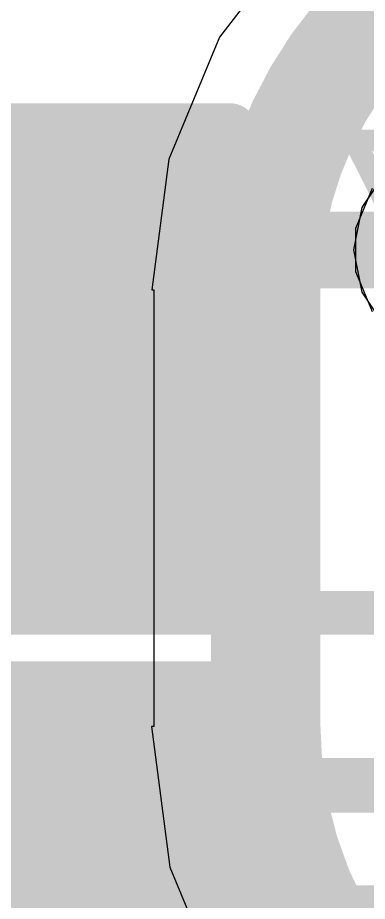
# Model space of a CAD drawing. Header units: inches. Extents: x -6 to 283, y -12 to 154.
# Drawn here: x 39.696 to 40.506, y 9.477 to 11.528 of the extents above; entities that cross this region are included whole.
import ezdxf

# ---------------------------------------------------------------- set-up
doc = ezdxf.new("R2010")
doc.units = ezdxf.units.IN
for name, color, linetype in [('Bottom Layer', 5, 'Continuous'), ('Bottom Overlay', 54, 'Continuous'), ('Bottom Paste', 16, 'Continuous'), ('Bottom Solder', 6, 'Continuous'), ('Drill Drawing', 1, 'Continuous'), ('GND-1', 16, 'Continuous'), ('GND-2', 90, 'Continuous'), ('GND-3', 216, 'Continuous'), ('GND-4', 54, 'Continuous'), ('PWR-1', 156, 'Continuous'), ('Signal L1', 76, 'Continuous'), ('Signal L2', 6, 'Continuous'), ('Top Layer', 1, 'Continuous')]:
    doc.layers.add(name, color=color, linetype=linetype)

# ---------------------------------------------------------------- blocks, each defined once
blk = doc.blocks.new('C___0603_B_383')
at = {"layer": 'Bottom Layer'}
blk.add_hatch(color=5, dxfattribs=at).paths.add_polyline_path([(0.3809999999999999, -0.4445), (0.3809999999999999, 0.4445), (1.143, 0.4445), (1.143, -0.4445)])
at = {"layer": 'Bottom Paste'}
blk.add_hatch(color=16, dxfattribs=at).paths.add_polyline_path([(0.3809999999999999, -0.4445), (0.3809999999999999, 0.4445), (1.143, 0.4445), (1.143, -0.4445)])
at = {"layer": 'Bottom Solder'}
blk.add_hatch(color=6, dxfattribs=at).paths.add_polyline_path([(0.3210001199999999, -0.50449988), (0.3210001199999999, 0.50449988), (1.20299988, 0.50449988), (1.20299988, -0.50449988)])
at = {"layer": 'Bottom Overlay'}
for points in [[(1.2446, 0.5334, 0.127, 0.127, 0), (0.4571999999999999, 0.5334, 0.127, 0.127, 0)], [(1.2446, -0.5334, 0.127, 0.127, 0), (0.4571999999999999, -0.5334, 0.127, 0.127, 0)]]:
    blk.add_lwpolyline(points, format="xyseb", dxfattribs=at)
for points in [[(0.42545, 0.5334, 0.0635, 0.0635, 1), (0.4889499999999999, 0.5334, 0.0635, 0.0635, 1)], [(0.42545, -0.5334, 0.0635, 0.0635, 1), (0.4889499999999999, -0.5334, 0.0635, 0.0635, 1)]]:
    blk.add_lwpolyline(points, format="xyseb", close=True, dxfattribs=at)
blk = doc.blocks.new('C___0603_B_412')
at = {"layer": 'Bottom Layer'}
blk.add_hatch(color=5, dxfattribs=at).paths.add_polyline_path([(0.3809999999999999, -0.4445), (0.3809999999999999, 0.4445), (1.143, 0.4445), (1.143, -0.4445)])
at = {"layer": 'Bottom Paste'}
blk.add_hatch(color=16, dxfattribs=at).paths.add_polyline_path([(0.3809999999999999, -0.4445), (0.3809999999999999, 0.4445), (1.143, 0.4445), (1.143, -0.4445)])
at = {"layer": 'Bottom Solder'}
blk.add_hatch(color=6, dxfattribs=at).paths.add_polyline_path([(0.3210001199999999, -0.50449988), (0.3210001199999999, 0.50449988), (1.20299988, 0.50449988), (1.20299988, -0.50449988)])
at = {"layer": 'Bottom Overlay'}
blk.add_lwpolyline([(1.2446, -0.5334, 0.127, 0.127, 0), (0.4571999999999999, -0.5334, 0.127, 0.127, 0)], format="xyseb", dxfattribs=at)
blk.add_lwpolyline([(0.42545, -0.5334, 0.0635, 0.0635, 1), (0.4889499999999999, -0.5334, 0.0635, 0.0635, 1)], format="xyseb", close=True, dxfattribs=at)

msp = doc.modelspace()

# ---------------------------------------------------------------- linework, layer by layer
at = {"layer": 'Bottom Layer'}
for p, q in [((40.54898163999999, 11.17008688), (40.49337342, 11.08686124)), ((40.49337342, 11.08686124), (40.4738459, 10.98869278)), ((40.4738459, 10.98869278), (40.49337342, 10.89052432)), ((40.49337342, 10.89052432), (40.54898163999999, 10.80729868))]:
    msp.add_line(p, q, dxfattribs=at)
at = {"layer": 'Drill Drawing'}
for points in [[(40.47637574, 11.24269278, 0.0508, 0.0508, 0), (40.98437574, 11.24269278, 0.0508, 0.0508, 0)], [(40.47637574, 11.24269278, 0.0508, 0.0508, 0), (40.73037574, 10.73469278, 0.0508, 0.0508, 0)]]:
    msp.add_lwpolyline(points, format="xyseb", dxfattribs=at)
msp.add_lwpolyline([(40.46367573999999, 11.24269278, 0.0254, 0.0254, 1), (40.48907574, 11.24269278, 0.0254, 0.0254, 1)], format="xyseb", close=True, dxfattribs=at)
msp.add_lwpolyline([(40.46367573999999, 11.24269278, 0.0254, 0.0254, 1), (40.48907574, 11.24269278, 0.0254, 0.0254, 1)], format="xyseb", close=True, dxfattribs=at)
at = {"layer": 'GND-1'}
for p, q in [((40.51707924, 11.13121218), (40.47877604, 11.0387384)), ((40.47877604, 11.0387384), (40.47877604, 10.93864716)), ((40.47877604, 10.93864716), (40.51707924, 10.84617338))]:
    msp.add_line(p, q, dxfattribs=at)
at = {"layer": 'GND-2'}
for p, q in [((40.51707924, 11.13121218), (40.47877604, 11.0387384)), ((40.47877604, 11.0387384), (40.47877604, 10.93864716)), ((40.47877604, 10.93864716), (40.51707924, 10.84617338))]:
    msp.add_line(p, q, dxfattribs=at)
at = {"layer": 'GND-3'}
for p, q in [((40.51707924, 11.13121218), (40.47877604, 11.0387384)), ((40.47877604, 11.0387384), (40.47877604, 10.93864716)), ((40.47877604, 10.93864716), (40.51707924, 10.84617338))]:
    msp.add_line(p, q, dxfattribs=at)
at = {"layer": 'GND-4'}
for p, q in [((40.51707924, 11.13121218), (40.47877604, 11.0387384)), ((40.47877604, 11.0387384), (40.47877604, 10.93864716)), ((40.47877604, 10.93864716), (40.51707924, 10.84617338))]:
    msp.add_line(p, q, dxfattribs=at)
at = {"layer": 'PWR-1'}
for p, q in [((40.54898163999999, 11.17008688), (40.49337342, 11.08686124)), ((40.49337342, 11.08686124), (40.4738459, 10.98869278)), ((40.4738459, 10.98869278), (40.49337342, 10.89052432)), ((40.49337342, 10.89052432), (40.54898163999999, 10.80729868))]:
    msp.add_line(p, q, dxfattribs=at)
at = {"layer": 'Signal L1'}
for points in [[(36.95024868, 10.14642878, 0.1016, 0.1016, 0), (41.05805606, 10.14642878, 0.1016, 0.1016, 0)], [(36.95050776, 9.746084139999999, 0.127, 0.127, 0), (42.54331344, 9.746084139999999, 0.127, 0.127, 0)], [(32.94669814, 9.47007758, 0.08889999999999999, 0.08889999999999999, 0), (43.64464982, 9.47007758, 0.08889999999999999, 0.08889999999999999, 0)]]:
    msp.add_lwpolyline(points, format="xyseb", dxfattribs=at)
at = {"layer": 'Signal L2'}
msp.add_lwpolyline([(37.5476135, 10.98869278, 0.1778, 0.1778, 0), (40.73037574, 10.98869278, 0.1778, 0.1778, 0)], format="xyseb", dxfattribs=at)
at = {"layer": 'Top Layer'}
for p, q in [((40.2983827, 11.65841712), (40.1633055, 11.48238242)), ((40.1633055, 11.48238242), (40.04620134, 11.19966772)), ((40.04620134, 11.19966772), (40.00625984, 10.89627996)), ((40.00625984, 10.89627996), (40.0113119, 10.89627996)), ((40.0113119, 10.89627996), (40.01131444, 10.89626726)), ((40.01131444, 10.89626726), (40.01131444, 9.883170479999999)), ((40.01131444, 9.883170479999999), (40.00549276, 9.883170479999999)), ((40.00549276, 9.883170479999999), (40.0484975, 9.556516319999998)), ((40.0484975, 9.556516319999998), (40.17458056, 9.25212526))]:
    msp.add_line(p, q, dxfattribs=at)
for points in [[(40.53682773999999, 11.53899902, 0.254, 0.254, 0), (42.0391082, 13.04127948, 0.254, 0.254, 0)], [(40.27028776, 10.89627996, 0.254, 0.254, -0.199129572372892), (40.53682773999999, 11.53899902, 0.254, 0.254, 0)], [(40.2702903, 9.883170479999999, 0.254, 0.254, 0), (40.2702903, 10.89627996, 0.254, 0.254, 0)], [(40.5623903, 9.177977579999999, 0.254, 0.254, -0.198912367379658), (40.2702903, 9.883170479999999, 0.254, 0.254, 0)]]:
    msp.add_lwpolyline(points, format="xyseb", dxfattribs=at)
for points in [[(40.47332773999999, 11.53899902, 0.127, 0.127, 1), (40.60032774, 11.53899902, 0.127, 0.127, 1)], [(40.47332773999999, 11.53899902, 0.127, 0.127, 1), (40.60032774, 11.53899902, 0.127, 0.127, 1)], [(40.20678776, 10.89627996, 0.127, 0.127, 1), (40.33378776, 10.89627996, 0.127, 0.127, 1)], [(40.20679029999999, 10.89627996, 0.127, 0.127, 1), (40.3337903, 10.89627996, 0.127, 0.127, 1)], [(40.20679029999999, 9.883170479999999, 0.127, 0.127, 1), (40.3337903, 9.883170479999999, 0.127, 0.127, 1)], [(40.20679029999999, 9.883170479999999, 0.127, 0.127, 1), (40.3337903, 9.883170479999999, 0.127, 0.127, 1)]]:
    msp.add_lwpolyline(points, format="xyseb", close=True, dxfattribs=at)

# ---------------------------------------------------------------- block references
at = {"rotation": 180}
for name, p in [('C___0603_B_383', (40.64465835999999, 10.73219342)), ('C___0603_B_412', (40.66015236, 9.436793419999999))]:
    msp.add_blockref(name, p, dxfattribs=at)

doc.saveas('drawing.dxf')
